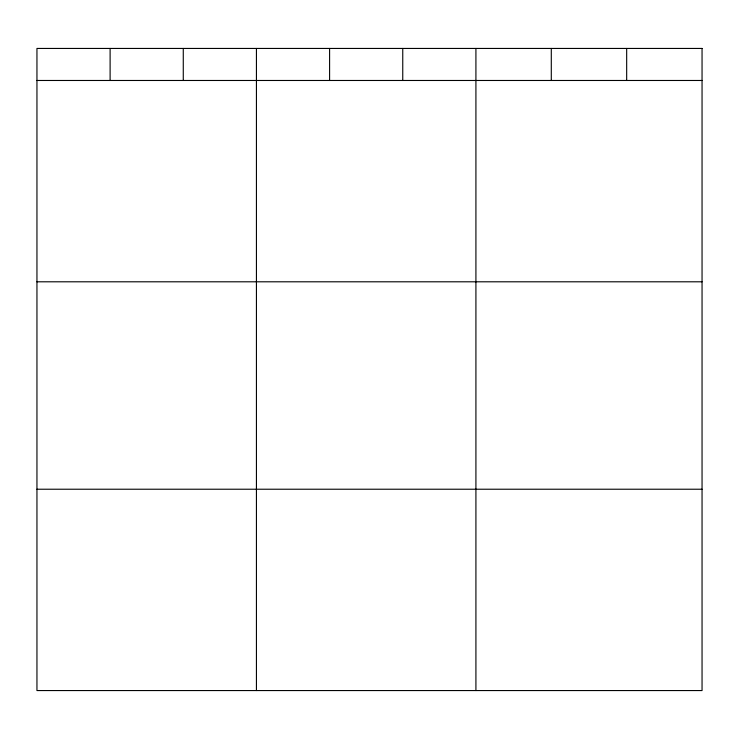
<?xml version="1.0" encoding="UTF-8"?>
<svg xmlns="http://www.w3.org/2000/svg" width="739" height="739" viewBox="0 0 739 739"><rect width="100%" height="100%" fill="white"/><g stroke="black" fill="none" stroke-linecap="round" stroke-linejoin="round"><path stroke-width="1.11" d="M36.95 80.477L702.05 80.477M36.95 281.799L702.05 281.799M36.95 489.227L702.05 489.227M626.672 48.441L626.672 80.477M551.294 48.441L551.294 80.477M475.916 48.441L475.916 690.559M402.755 48.441L402.755 80.477M329.594 48.441L329.594 80.477M256.433 48.441L256.433 690.559M183.272 48.441L183.272 80.477M110.111 48.441L110.111 80.477M702.05 48.441L36.95 48.441L36.95 690.559L702.05 690.559L702.05 48.441"/></g></svg>
